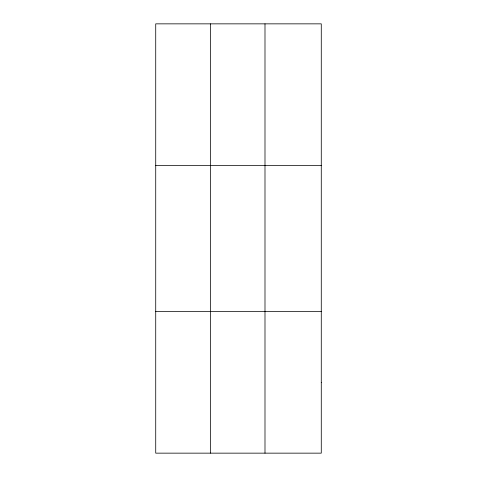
<?xml version="1.0" encoding="UTF-8"?>
<svg xmlns="http://www.w3.org/2000/svg" width="477" height="477" viewBox="0 0 477 477"><rect width="100%" height="100%" fill="white"/><g stroke="black" fill="none" stroke-linecap="round" stroke-linejoin="round"><path stroke-width="0.72" d="M210.357 23.85L210.357 453.15M264.991 23.85L264.991 453.15M155.723 165.519L321.277 165.519M155.723 311.481L321.277 311.481M321.277 382.315L321.277 453.15L155.723 453.15L155.723 23.85L321.277 23.85L321.277 382.315"/></g></svg>
